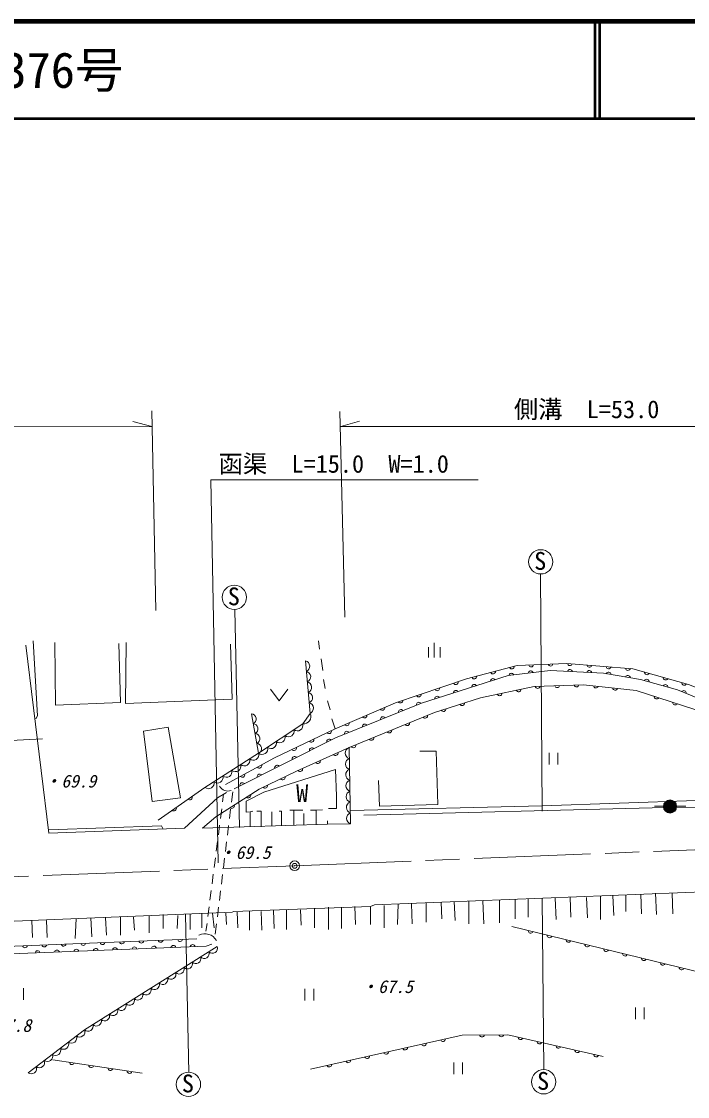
# Model space of a CAD drawing. Units: millimetres, scale not verified. Extents: x 40000 to 680000, y 20000 to 380000.
# Drawn here: x 238712 to 307309, y 269277 to 380000 of the extents above; entities that cross this region are included whole.
import ezdxf
from ezdxf.enums import TextEntityAlignment as Align

# ---------------------------------------------------------------- set-up
doc = ezdxf.new("R2010")
doc.units = ezdxf.units.MM
doc.header["$LTSCALE"] = 1000
doc.header["$PDMODE"] = 32
doc.header["$PDSIZE"] = 500
doc.linetypes.add('CHAIN', pattern=[18.5, 12, -1.5, 3.5, -1.5])
for name, color, linetype, lineweight in [('M-BGD', 7, 'Continuous', 13), ('M-BMK', 2, 'CHAIN', 13), ('M-BMK-SRVR', 3, 'Continuous', 13), ('M-STR-HTXT', 7, 'Continuous', 13), ('M-TTL', 2, 'Continuous', 140), ('M-TTL-LINE', 7, 'Continuous', 50)]:
    doc.layers.add(name, color=color, linetype=linetype, lineweight=lineweight)
doc.layers.add('M-TTL-TXT', color=7, linetype='Continuous')
doc.styles.add('ＭＳ ゴシック', font='')
doc.styles.get('ＭＳ ゴシック').set_extended_font_data('MS Gothic')

msp = doc.modelspace()

# ---------------------------------------------------------------- hatches: boundary and pattern name
at = {"layer": 'M-BGD'}
msp.add_hatch(color=256, dxfattribs=at).paths.add_polyline_path([(306192, 299150, -0.41421), (305509, 298467, -0.41421), (304826, 299150, -0.41421), (305509, 299833, -0.41421)])

# ---------------------------------------------------------------- linework, layer by layer
for p, q in [((292169, 323060), (292338, 298676)), ((260673, 319419), (261181, 296983)), ((239167, 315779), (241538, 296390)), ((239929, 316202), (240353, 308497)), ((242131, 316033), (242215, 309598)), ((248904, 309852), (248735, 315948)), ((249497, 316033), (249412, 309767)), ((260419, 310191), (260249, 315863)), ((269309, 316202), (269393, 315355)), ((281220, 314502), (281220, 316002)), ((280620, 314502), (280620, 315552)), ((281820, 314502), (281820, 315552)), ((269563, 314339), (269732, 313154)), ((264353, 311240), (265253, 310040)), ((265253, 310040), (266153, 311240)), ((269817, 312223), (269986, 311291)), ((249412, 309767), (260419, 310191)), ((242215, 309598), (248904, 309852)), ((270240, 310021), (270494, 309090)), ((240353, 308497), (240183, 308159)), ((270663, 308159), (271002, 307143)), ((251275, 306889), (253815, 307312)), ((252156, 299665), (251275, 306889)), ((253815, 307312), (255085, 300031)), ((236289, 305873), (240861, 306127)), ((272445, 305213), (272614, 297361)), ((279723, 304857), (281416, 304857)), ((281416, 304857), (281585, 299353)), ((293053, 304671), (293053, 303471)), ((293953, 303471), (293953, 304671)), ((271051, 302968), (271171, 300200)), ((275574, 299184), (275489, 301809)), ((252803, 297748), (257608, 301113)), ((258895, 300031), (259811, 300599)), ((259523, 300420), (259419, 299610)), ((260463, 300669), (260330, 299581)), ((271171, 300200), (271171, 298930)), ((255085, 300031), (252156, 299665)), ((255508, 296898), (258895, 300031)), ((273965, 298253), (303683, 299015)), ((281585, 299353), (275574, 299184)), ((308140, 299069), (303683, 299015)), ((303913, 299185), (304827, 299186)), ((306206, 299185), (307120, 299186)), ((257371, 296898), (258725, 298083)), ((259330, 298916), (259203, 297924)), ((260245, 298887), (260124, 297894)), ((262281, 298591), (262535, 298676)), ((262281, 298591), (262281, 297067)), ((262959, 298676), (263382, 298676)), ((263382, 298676), (263382, 297067)), ((264483, 298591), (264483, 297152)), ((265245, 298676), (265499, 298676)), ((265499, 298676), (265499, 297152)), ((266345, 298761), (267700, 298761)), ((266769, 298761), (266769, 297237)), ((267785, 298422), (267785, 297237)), ((269055, 298761), (268467, 298777)), ((269055, 298761), (269715, 298808)), ((269055, 298761), (269055, 297321)), ((271171, 298930), (270325, 298930)), ((253137, 297152), (241538, 296729)), ((241538, 296390), (255508, 296898)), ((253307, 296813), (253137, 297152)), ((270240, 297321), (257371, 296898)), ((259114, 297230), (258987, 296238)), ((260040, 297199), (259919, 296206)), ((270240, 297660), (270240, 297321)), ((270240, 297321), (272614, 297361)), ((258899, 295544), (258772, 294552)), ((259834, 295512), (259713, 294519)), ((258683, 293857), (258556, 292865)), ((259628, 293824), (259507, 292831)), ((258467, 292171), (258340, 291179)), ((259423, 292137), (259302, 291144)), ((332809, 291310), (275066, 289024)), ((258251, 290485), (258124, 289493)), ((259217, 290449), (259096, 289456)), ((302498, 290125), (302583, 288093)), ((304022, 290209), (304107, 288008)), ((305715, 290209), (305800, 288093)), ((275066, 289024), (274643, 288855)), ((277521, 289109), (277437, 286992)), ((278876, 289109), (278961, 287077)), ((280400, 289193), (280400, 287246)), ((281924, 289278), (282009, 287585)), ((283279, 289363), (283363, 287415)), ((284803, 289363), (284803, 287077)), ((286242, 289447), (286327, 287077)), ((287935, 289532), (287935, 287161)), ((289544, 289532), (289544, 287585)), ((290899, 289617), (290899, 287754)), ((292337, 289708), (292507, 272091)), ((293693, 289701), (293777, 287500)), ((295217, 289786), (295301, 287754)), ((296910, 289786), (296995, 287669)), ((298349, 289955), (298349, 287500)), ((299619, 289955), (299704, 287923)), ((300974, 290040), (300974, 288347)), ((260419, 288262), (227991, 286907)), ((251867, 287923), (251867, 286145)), ((253307, 288008), (253307, 286569)), ((254831, 287923), (254746, 286569)), ((255593, 288008), (255931, 271752)), ((256101, 288008), (256101, 286484)), ((257286, 288093), (257286, 286653)), ((258035, 288799), (257908, 287807)), ((258387, 288177), (258556, 286653)), ((259011, 288761), (258890, 287769)), ((259741, 288177), (259826, 286992)), ((260588, 288347), (260419, 288262)), ((274643, 288855), (260588, 288347)), ((260927, 288262), (261011, 286653)), ((262197, 288347), (262197, 286399)), ((263382, 288347), (263467, 286399)), ((264652, 288431), (264737, 286569)), ((266007, 288516), (266007, 286484)), ((267446, 288516), (267531, 286907)), ((268885, 288685), (268885, 286653)), ((270325, 288770), (270325, 286484)), ((271679, 288770), (271679, 286569)), ((273034, 288855), (273119, 286992)), ((274643, 288855), (274643, 286992)), ((276082, 288939), (276082, 286653)), ((239760, 287415), (239845, 285637)), ((241284, 287415), (241369, 285637)), ((244332, 287585), (244247, 285553)), ((245856, 287669), (245941, 285722)), ((247380, 287669), (247465, 285891)), ((248904, 287754), (248904, 285891)), ((250259, 287754), (250343, 286399)), ((257819, 287112), (257715, 286302)), ((258806, 287074), (258673, 285986)), ((238921, 279239), (238921, 280439)), ((267909, 280380), (267909, 279180)), ((268809, 279180), (268809, 280380)), ((301944, 278440), (301944, 277240)), ((302844, 277240), (302844, 278440)), ((241924, 273057), (251128, 271664)), ((283238, 272782), (283238, 271582)), ((284138, 271582), (284138, 272782))]:
    msp.add_line(p, q, dxfattribs=at)
for points in [[(259715, 301408), (264776, 304146), (271002, 307143), (277217, 309834), (284563, 312282), (289776, 313665), (294880, 313888), (301690, 313327), (307395, 311712), (313284, 309382), (317936, 307117), (323693, 303554), (327345, 300991)], [(263137, 304628), (267679, 307669), (268429, 308735), (267955, 314146)], [(326730, 300570), (321131, 304221), (316093, 307029), (310827, 309311), (306263, 311155), (302472, 312225), (298662, 312875), (293168, 313156), (288850, 312629), (279898, 309785), (271045, 306219), (260630, 300981)], [(258725, 298083), (263206, 300947), (267050, 302778), (272445, 305213), (281250, 308834), (285972, 310344), (291519, 311502), (296592, 311695), (302033, 311098), (310292, 308430), (317046, 304718), (322926, 301212)], [(257608, 301113), (263137, 304628), (262387, 308696)], [(271051, 302968), (263679, 300615), (261853, 299685), (261853, 298562), (262150, 298596)], [(324069, 300327), (292334, 299207), (272584, 298740)], [(289201, 286778), (318260, 279721), (332596, 275396)], [(258316, 284966), (257737, 284773), (221854, 283349), (183671, 281329), (181705, 280820), (166750, 276218), (164397, 274100), (163801, 273971)], [(165986, 276646), (167487, 277480), (182641, 281901), (221824, 284113), (256754, 285511)], [(239395, 271723), (245201, 276146), (258866, 284716)], [(268466, 272086), (284106, 275581), (288787, 275641), (298621, 273389)]]:
    msp.add_lwpolyline(points, dxfattribs=at)
for centre, radius in [((292196, 324347), 1250), ((260635, 320695), 1250), ((305509, 299150), 683), ((255909, 270527), 1250), ((292493, 270792), 1250)]:
    msp.add_circle(centre, radius, dxfattribs=at)
for centre, radius, start, end in [((267835, 313590), 569, 292.26681, 77.74486), ((289208, 313572), 256, 207.53072, 2.16995), ((291199, 313783), 256, 195.19132, 349.83055), ((293197, 313871), 256, 195.19132, 349.83055), ((295201, 313918), 256, 187.96563, 342.60486), ((297195, 313754), 256, 187.96563, 342.60486), ((299188, 313590), 256, 187.96563, 342.60486), ((301181, 313425), 256, 187.96563, 342.60486), ((267929, 312508), 569, 292.26681, 77.74486), ((285341, 312547), 256, 207.53072, 2.16995), ((287261, 312065), 256, 30.30268, 184.94191), ((287274, 313059), 256, 207.53072, 2.16995), ((289169, 312611), 256, 19.63334, 174.27257), ((291155, 312853), 256, 19.63334, 174.27257), ((295198, 312995), 256, 9.75407, 164.39331), ((297196, 312893), 256, 9.75407, 164.39331), ((299180, 312729), 256, 3.00411, 157.64335), ((301151, 312393), 256, 3.00411, 157.64335), ((303101, 311989), 256, 356.91031, 151.54954), ((303134, 312977), 256, 176.87479, 331.51402), ((305058, 312432), 256, 176.87479, 331.51402), ((268024, 311426), 569, 292.26681, 77.74486), ((281528, 311330), 256, 211.11533, 5.75457), ((283426, 311963), 256, 211.11533, 5.75457), ((285355, 311460), 256, 30.30268, 184.94191), ((289903, 311222), 256, 204.47763, 359.11686), ((291877, 311572), 256, 194.86014, 349.49937), ((293876, 311648), 256, 194.86014, 349.49937), ((295875, 311724), 256, 194.86014, 349.49937), ((297875, 311611), 256, 186.42135, 341.06058), ((299863, 311393), 256, 186.42135, 341.06058), ((305026, 311445), 256, 356.91031, 151.54954), ((306983, 311887), 256, 176.87479, 331.51402), ((268119, 310344), 569, 292.26681, 77.74486), ((277734, 310065), 256, 211.11533, 5.75457), ((279631, 310698), 256, 211.11533, 5.75457), ((281542, 310249), 256, 30.30268, 184.94191), ((283449, 310854), 256, 30.30268, 184.94191), ((287945, 310813), 256, 204.47763, 359.11686), ((304135, 310479), 256, 174.77678, 329.41602), ((306919, 310829), 256, 350.68925, 145.32849), ((268214, 309262), 569, 292.26681, 77.74486), ((275876, 309314), 256, 216.09283, 10.73206), ((277793, 308877), 256, 34.62203, 189.26126), ((279648, 309624), 256, 34.62203, 189.26126), ((282171, 309188), 256, 210.4096, 5.04883), ((284076, 309797), 256, 210.4096, 5.04883), ((306038, 309864), 256, 174.77678, 329.41602), ((262348, 308163), 534, 295.00193, 85.90134), ((267783, 308393), 731, 261.80507, 27.92654), ((274041, 308520), 256, 216.09283, 10.73206), ((275937, 308129), 256, 34.62203, 189.26126), ((280290, 308500), 256, 215.03325, 9.67248), ((262536, 307146), 534, 295.00193, 85.90134), ((266220, 306901), 574, 231.41194, 16.19784), ((267128, 307509), 574, 231.41194, 16.19784), ((270379, 306905), 256, 218.37934, 13.01857), ((272227, 306635), 256, 34.62203, 189.26126), ((272206, 307725), 256, 216.09283, 10.73206), ((274082, 307382), 256, 34.62203, 189.26126), ((276590, 306979), 256, 215.03325, 9.67248), ((278440, 307739), 256, 215.03325, 9.67248), ((262724, 306129), 534, 295.00193, 85.90134), ((262911, 305112), 534, 295.00193, 85.90134), ((264403, 305684), 574, 231.41194, 16.19784), ((265311, 306293), 574, 231.41194, 16.19784), ((268577, 306038), 256, 218.37934, 13.01857), ((270402, 305833), 256, 39.37833, 194.01756), ((274741, 306218), 256, 215.03325, 9.67248), ((262584, 304481), 573, 229.99153, 14.89788), ((263495, 305076), 574, 231.41194, 16.19784), ((266775, 305171), 256, 218.37934, 13.01857), ((268615, 304934), 256, 39.37833, 194.01756), ((271060, 304650), 256, 216.97172, 11.61095), ((272650, 304656), 593, 110.25927, 252.21661), ((272891, 305458), 256, 215.03325, 9.67248), ((260740, 303309), 573, 229.99153, 14.89788), ((261662, 303895), 573, 229.99153, 14.89788), ((263206, 303361), 256, 221.09556, 15.7348), ((265042, 303137), 256, 39.37833, 194.01756), ((266828, 304035), 256, 39.37833, 194.01756), ((269237, 303827), 256, 216.97172, 11.61095), ((272674, 303535), 593, 110.25927, 252.21661), ((258897, 302137), 573, 229.99153, 14.89788), ((259819, 302723), 573, 229.99153, 14.89788), ((261447, 302409), 256, 221.09556, 15.7348), ((263255, 302238), 256, 39.37833, 194.01756), ((267414, 303004), 256, 216.97172, 11.61095), ((272699, 302413), 593, 110.25927, 252.21661), ((257976, 301552), 573, 229.99153, 14.89788), ((259961, 301691), 951, 207.33153, 292.04644), ((261468, 301340), 256, 39.37833, 194.01756), ((263798, 301291), 256, 218.15388, 12.79312), ((265603, 302151), 256, 218.15388, 12.79312), ((272723, 301291), 593, 110.25927, 252.21661), ((256047, 300089), 256, 227.68463, 22.32386), ((262065, 300285), 256, 225.26457, 19.90381), ((272747, 300169), 593, 110.25927, 252.21661), ((254409, 298942), 256, 227.68463, 22.32386), ((260380, 299208), 256, 225.26457, 19.90381), ((272771, 299048), 593, 110.25927, 252.21661), ((272795, 297926), 593, 110.25927, 252.21661), ((257605, 284659), 1371, 30.05548, 116.68261), ((291158, 286361), 256, 179.02957, 333.6688), ((293102, 285889), 256, 179.02957, 333.6688), ((239059, 284859), 256, 194.97127, 349.6105), ((241058, 284939), 256, 194.97127, 349.6105), ((243056, 285019), 256, 194.97127, 349.6105), ((245055, 285099), 256, 194.97127, 349.6105), ((247053, 285179), 256, 194.97127, 349.6105), ((248357, 284345), 256, 14.95387, 169.5931), ((249051, 285259), 256, 194.97127, 349.6105), ((250356, 284424), 256, 14.95387, 169.5931), ((251050, 285339), 256, 194.97127, 349.6105), ((252354, 284503), 256, 14.95387, 169.5931), ((253048, 285419), 256, 194.97127, 349.6105), ((254352, 284583), 256, 14.95387, 169.5931), ((255047, 285499), 256, 194.97127, 349.6105), ((256351, 284662), 256, 14.95387, 169.5931), ((258377, 284548), 518, 225.22834, 18.96087), ((295045, 285417), 256, 179.02957, 333.6688), ((296989, 284945), 256, 179.02957, 333.6688), ((240364, 284027), 256, 14.95387, 169.5931), ((242362, 284107), 256, 14.95387, 169.5931), ((244360, 284186), 256, 14.95387, 169.5931), ((246359, 284265), 256, 14.95387, 169.5931), ((256669, 283477), 518, 225.22834, 18.96087), ((257523, 284013), 518, 225.22834, 18.96087), ((298932, 284473), 256, 179.02957, 333.6688), ((300876, 284001), 256, 179.02957, 333.6688), ((302819, 283529), 256, 179.02957, 333.6688), ((254960, 282406), 518, 225.22834, 18.96087), ((255814, 282941), 518, 225.22834, 18.96087), ((304763, 283057), 256, 179.02957, 333.6688), ((306706, 282585), 256, 179.02957, 333.6688), ((253252, 281334), 518, 225.22834, 18.96087), ((254106, 281870), 518, 225.22834, 18.96087), ((251544, 280263), 518, 225.22834, 18.96087), ((252398, 280799), 518, 225.22834, 18.96087), ((249836, 279192), 518, 225.22834, 18.96087), ((250690, 279727), 518, 225.22834, 18.96087), ((248128, 278120), 518, 225.22834, 18.96087), ((248982, 278656), 518, 225.22834, 18.96087), ((246420, 277049), 518, 225.22834, 18.96087), ((247274, 277585), 518, 225.22834, 18.96087), ((244702, 275941), 540, 232.31004, 22.29786), ((245566, 276513), 518, 225.22834, 18.96087), ((243043, 274677), 540, 232.31004, 22.29786), ((243872, 275309), 540, 232.31004, 22.29786), ((280165, 274758), 256, 205.27811, 359.91734), ((282117, 275194), 256, 205.27811, 359.91734), ((286131, 275663), 256, 193.40561, 348.04484), ((288131, 275689), 256, 193.40561, 348.04484), ((290110, 275395), 256, 179.78664, 334.42587), ((292060, 274949), 256, 179.78664, 334.42587), ((241384, 273413), 540, 232.31004, 22.29786), ((242213, 274045), 540, 232.31004, 22.29786), ((276262, 273886), 256, 205.27811, 359.91734), ((278213, 274322), 256, 205.27811, 359.91734), ((294010, 274503), 256, 179.78664, 334.42587), ((295959, 274056), 256, 179.78664, 334.42587), ((297909, 273610), 256, 179.78664, 334.42587), ((240555, 272782), 540, 232.31004, 22.29786), ((243910, 272813), 256, 184.0766, 338.71584), ((245888, 272514), 256, 184.0766, 338.71584), ((270406, 272577), 256, 205.27811, 359.91734), ((272358, 273013), 256, 205.27811, 359.91734), ((274310, 273450), 256, 205.27811, 359.91734), ((239725, 272150), 540, 232.31004, 22.29786), ((247865, 272215), 256, 184.0766, 338.71584), ((249843, 271915), 256, 184.0766, 338.71584)]:
    msp.add_arc(centre, radius, start, end, dxfattribs=at)
at = {"layer": 'M-BMK'}
for p, q in [((266850, 293039), (366749, 297045)), ((166985, 289161), (266850, 293039))]:
    msp.add_line(p, q, dxfattribs=at)
at = {"layer": 'M-BMK-SRVR'}
msp.add_circle((266850, 293039), 500, dxfattribs=at)
msp.add_point((266850, 293039), dxfattribs=at)
at = {"layer": 'M-STR-HTXT'}
for p, q in [((252121, 339909), (252545, 319335)), ((271510, 339824), (272018, 318657)), ((271595, 338300), (273527, 338818)), ((252121, 338300), (105283, 337792)), ((252121, 338300), (250188, 338811)), ((271595, 338300), (322903, 338300)), ((285731, 332799), (258217, 332797)), ((258217, 332797), (258968, 293349))]:
    msp.add_line(p, q, dxfattribs=at)
at = {"layer": 'M-TTL'}
msp.add_line((680000, 380000), (40000, 380000), dxfattribs=at)
at = {"layer": 'M-TTL-LINE'}
for p, q in [((297750, 380000), (297750, 370000)), ((298250, 380000), (298250, 370000)), ((40000, 370000), (680000, 370000))]:
    msp.add_line(p, q, dxfattribs=at)

# ---------------------------------------------------------------- texts
at = {"layer": 'M-BGD', "style": 'ＭＳ ゴシック'}
for s, p in [('S', (291518, 322973)), ('S', (259956, 319322)), ('W', (267000, 299048)), ('S', (255230, 269153)), ('S', (291814, 269418))]:
    msp.add_text(s, height=1833, dxfattribs=at).set_placement(p, align=Align.BOTTOM_LEFT)
at = {"layer": 'M-BGD', "style": 'ＭＳ ゴシック', "oblique": 15}
for s, p in [('・69.9', (241011, 300703)), ('・69.5', (258968, 293349)), ('・67.5', (273637, 279538)), ('・67.8', (234314, 275539))]:
    msp.add_text(s, height=1320, dxfattribs=at).set_placement(p, align=Align.BOTTOM_LEFT)
at = {"layer": 'M-STR-HTXT', "style": 'ＭＳ ゴシック'}
for s, p in [('側溝\u3000L=53.0', (289426, 338596)), ('函渠\u3000L=15.0\u3000W=1.0', (259016, 332974))]:
    msp.add_text(s, height=1833, dxfattribs=at).set_placement(p, align=Align.BOTTOM_LEFT)
at = {"layer": 'M-TTL-TXT', "style": 'ＭＳ ゴシック'}
msp.add_text('一般国道376号', height=3666, dxfattribs=at).set_placement((216734, 375000), align=Align.MIDDLE_LEFT)

doc.saveas('drawing.dxf')
